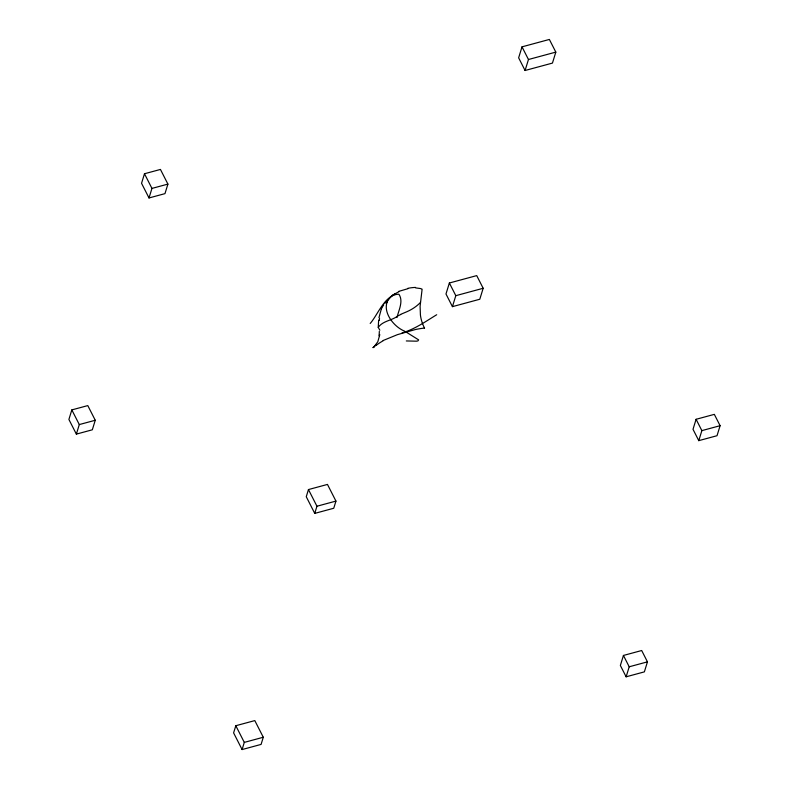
<?xml version="1.0" encoding="UTF-8"?>
<svg xmlns="http://www.w3.org/2000/svg" width="789" height="789" viewBox="0 0 789 789"><rect width="100%" height="100%" fill="white"/><g stroke="black" fill="none" stroke-linecap="round" stroke-linejoin="round"><path stroke-width="1.18" d="M379.844 330.216L378.247 327.356L378.631 320.176M424.521 328.116A50.358 40.643 17.1 0 1 420.419 315.028L420.103 306.25L422.115 289.218A8.699 7.022 17.1 0 0 420.448 288.537L415.645 287.896M378.947 317.661L381.363 308.854M379.815 334.644L377.803 341.775L373.878 347.052M71.829 409.905L68.899 419.452L76.365 434.118L92.323 429.798L95.262 420.261L87.796 405.595L71.829 409.905L79.294 424.571L76.365 434.118M144.486 173.748L141.547 183.295L149.013 197.96L164.97 193.64L167.909 184.103L160.443 169.438L144.486 173.748L151.952 188.413L149.013 197.96M235.812 725.722L233.603 732.882L242.095 749.55L261.09 744.412L263.289 737.251L254.808 720.594L235.812 725.722L244.294 742.39L242.095 749.55M308.46 489.565L306.26 496.725L314.742 513.392L333.747 508.254L335.946 501.094L327.465 484.426L308.46 489.565L316.941 506.232L314.742 513.392M396.995 317.513C398.662 310.225 403.692 301.122 398.879 294.198C384.924 294.366 378.168 314.338 370.199 323.47M449.365 283.004L445.982 293.981L452.432 306.645L479.791 299.248L483.174 288.271L476.724 275.608L449.365 283.004L455.805 295.678L452.432 306.645M522.012 46.847L518.639 57.824L525.079 70.487L552.448 63.09L555.821 52.113L549.371 39.45L522.012 46.847L528.462 59.51L525.079 70.487M623.438 655.452L620.361 665.472L626.131 676.804L644.366 671.873L647.453 661.853L641.684 650.521L623.438 655.452L629.208 666.784L626.131 676.804M696.095 419.294L693.008 429.315L698.778 440.647L717.023 435.715L720.101 425.695L714.331 414.363L696.095 419.294L701.865 430.626L698.778 440.647M381.748 308.016L383.73 304.751M384.924 303.163L392.488 295.175M378.247 327.356C383.089 320.531 392.311 320.689 398.455 315.472M373.069 347.525L375.86 345.247M394.786 293.893C376.856 303.765 390.663 325.689 404.806 331.232M436.702 314.732C425.606 321.488 414.708 329.289 402.065 332.889M383.129 340.513L397.449 334.644L415.28 329.565A75.428 60.871 17.1 0 1 424.561 328.076M400.694 314.338L406.818 311.754A52.873 42.665 17.1 0 0 420.507 302.414M398.731 291.378L407.943 288.685M528.462 59.51L555.821 52.113M151.952 188.413L167.909 184.103M455.805 295.678L483.174 288.271M79.294 424.571L95.262 420.261M316.941 506.232L335.946 501.094M701.865 430.626L720.101 425.695M244.294 742.39L263.289 737.251M629.208 666.784L647.453 661.853M406.315 340.947L416.424 341.183L417.923 340.917L418.634 339.872L405.704 331.774M398.563 315.6A12.111 3.511 -27.2 0 1 400.704 314.515M379.272 320.472A16.559 3.817 -85.3 0 1 379.529 318.312M381.343 308.746A10.947 3.067 -77.1 0 1 381.738 307.897M386.235 303.193A23.108 3.758 -45 0 1 387.36 301.812M379.292 331.439A12.713 2.801 -74.6 0 1 378.976 335.749M373.818 347.249A8.304 2.406 -64.9 0 1 373.029 347.643M376.067 345.424A24.923 11.125 -34.9 0 1 383.158 340.789M392.912 295.402A14.873 7.19 -29.6 0 1 398.81 291.802M407.805 288.35A40.377 33 18.2 0 1 415.556 287.423"/></g></svg>
